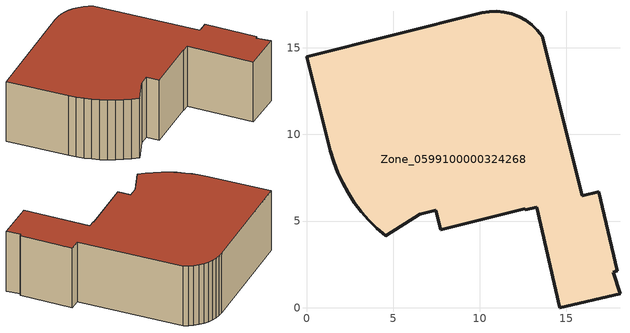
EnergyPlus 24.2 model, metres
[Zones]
Zone_0599100000324268
 floor ground (C_G): 17.73,2.06 18.1,0.8 14.62,0 13.29,5.8 12.63,5.65 12.61,5.72 7.74,4.5 7.46,5.63 6.53,5.39 4.57,4.15 4.07,4.58 3.6,5.05 3.17,5.54 2.77,6.07 2.41,6.62 2.08,7.2 1.8,7.8 1.56,8.41 1.37,9.05 0,14.48 10.11,17.02 10.55,17.09 10.99,17.11 11.43,17.07 11.86,16.97 12.27,16.81 12.66,16.59 13.02,16.33 13.34,16.03 13.61,15.68 15.91,6.47 16.89,6.69 17.94,2.14 z0
 wall outside (C_F): 13.34,16.03 13.02,16.33 12.66,16.59 12.27,16.81 11.86,16.97 11.43,17.07 10.99,17.11 10.55,17.09 10.11,17.02 0,14.48 1.37,9.05 1.56,8.41 1.8,7.8 2.08,7.2 2.41,6.62 2.77,6.07 3.17,5.54 3.6,5.05 4.07,4.58 4.57,4.15 6.53,5.39 7.46,5.63 7.74,4.5 12.61,5.72 12.63,5.65 13.29,5.8 14.62,0 18.1,0.8 17.73,2.06 17.94,2.14 16.89,6.69 15.91,6.47 13.61,15.68 13.34,16.03 z0:5.82
 roof outside (C_R): 17.94,2.14 16.89,6.69 15.91,6.47 13.61,15.68 13.34,16.03 13.02,16.33 12.66,16.59 12.27,16.81 11.86,16.97 11.43,17.07 10.99,17.11 10.55,17.09 10.11,17.02 0,14.48 1.37,9.05 1.56,8.41 1.8,7.8 2.08,7.2 2.41,6.62 2.77,6.07 3.17,5.54 3.6,5.05 4.07,4.58 4.57,4.15 6.53,5.39 7.46,5.63 7.74,4.5 12.61,5.72 12.63,5.65 13.29,5.8 14.62,0 18.1,0.8 17.73,2.06 z5.82
[BUILDING]
Pand.0599100000324268: North Axis=0; Terrain=City; Loads Convergence Tolerance Value=0.04; Temperature Convergence Tolerance Value=0.4; Solar Distribution=FullExterior; Maximum Number of Warmup Days=25; Minimum Number of Warmup Days=1
[Site:Location]
Rotterdam.The.Hague.AP_ZH_NLD Design_Conditions: Latitude=51.96; Longitude=4.45; Time Zone=1; Elevation=-4.5
[SITE:GROUNDTEMPERATURE:BUILDINGSURFACE]
18, 18, 18, 18, 18, 18, 18, 18, 18, 18, 18, 18
[MATERIAL] Thermal Absorptance=0.9; Solar Absorptance=0.7; Visible Absorptance=0.7
Name | Roughness | Thickness | Conductivity | Density | Specific Heat
G.D.1992-2005 | MediumSmooth | 0.15 | 0.06 | 540 | 1210
F.D.1992-2005 | Rough | 0.3 | 0.12 | 1920 | 840
R.D.1992-2005 | MediumRough | 0.2 | 0.08 | 1500 | 1000
[CONSTRUCTION]
C_G: G.D.1992-2005
C_F: F.D.1992-2005
C_R: R.D.1992-2005
[ZONE]
Zone_0599100000324268: Type=1; Multiplier=1; Ceiling Height=Autocalculate; Volume=Autocalculate; Floor Area=autocalculate; Part of Total Floor Area=Yes
[ZONEINFILTRATION:DESIGNFLOWRATE]
Infil_Zone_0599100000324268: Zone or ZoneList or Space or SpaceList=Zone_0599100000324268; Schedule=AlwaysOn; Design Flow Rate Calculation Method=Flow/Area; Flow Rate per Floor Area=0.0021; Constant Term Coefficient=1; Temperature Term Coefficient=0; Velocity Term Coefficient=0; Velocity Squared Term Coefficient=0
[HVACTEMPLATE:ZONE:IDEALLOADSAIRSYSTEM]
Zone_0599100000324268: Maximum Heating Supply Air Temperature=50; Minimum Cooling Supply Air Temperature=13; Maximum Heating Supply Air Humidity Ratio=0.0156; Minimum Cooling Supply Air Humidity Ratio=0.0077; Heating Limit=NoLimit; Cooling Limit=NoLimit; Dehumidification Control Type=ConstantSensibleHeatRatio; Cooling Sensible Heat Ratio=0.7; Dehumidification Setpoint=60; Humidification Control Type=None; Humidification Setpoint=30; Outdoor Air Method=None; Outdoor Air Flow Rate per Person=0.00944; Outdoor Air Flow Rate per Zone Floor Area=0; Outdoor Air Flow Rate per Zone=0; Demand Controlled Ventilation Type=None; Outdoor Air Economizer Type=NoEconomizer; Heat Recovery Type=None; Sensible Heat Recovery Effectiveness=0.7; Latent Heat Recovery Effectiveness=0.65
[ZONECONTROL:THERMOSTAT]
ThermostatControl_Zone_0599100000324268: Zone or ZoneList=Zone_0599100000324268; Control Type Schedule=DualSetpointControlType; Control 1=Thermostat_Zone_0599100000324268; Temperature Difference Between Cutout And Setpoint=0
[THERMOSTATSETPOINT:DUALSETPOINT]
Thermostat_Zone_0599100000324268: Heating Setpoint Temperature Schedule=HeatingSetpoint_Zone_0599100000324268; Cooling Setpoint Temperature Schedule=CoolingSetpoint_Zone_0599100000324268
[SCHEDULE:COMPACT]
HeatingSetpoint_Zone_0599100000324268: Through: 12/31, For: AllDays, Until: 24:00, 21
CoolingSetpoint_Zone_0599100000324268: Through: 12/31, For: AllDays, Until: 24:00, 24
DualSetpointControlType: Through: 12/31, For: AllDays, Until: 24:00, 4
AlwaysOn: Through: 12/31, For: AllDays, Until: 24:00, 1
